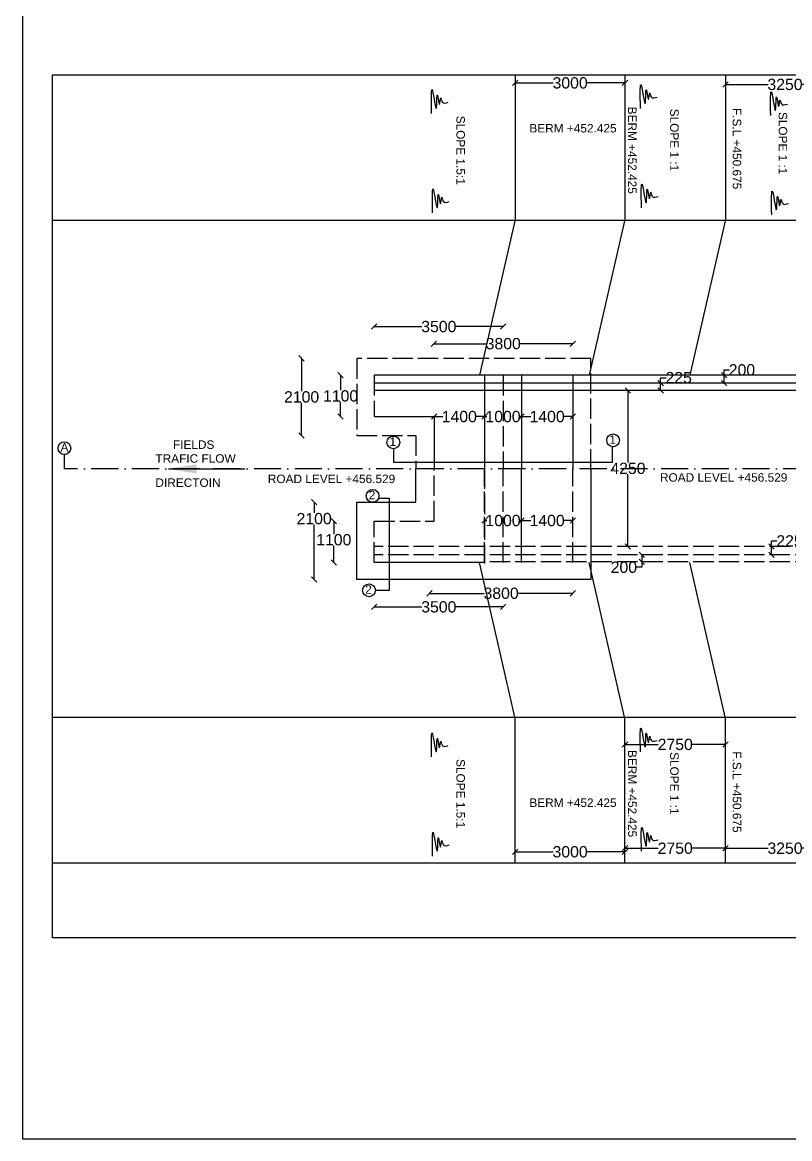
# Model space of a CAD drawing. Header units: millimetres. Extents: x 5124 to 3180019, y 2311 to 45961842.
# Drawn here: x 3131278 to 3144853, y 45929243 to 45949010 of the extents above; entities that cross this region are included whole.
import ezdxf

# ---------------------------------------------------------------- set-up
doc = ezdxf.new("R2010")
doc.units = ezdxf.units.MM
doc.header["$MEASUREMENT"] = 0
doc.linetypes.add('ACAD_ISO02W100', pattern=[15, 12, -3])
doc.linetypes.add('ACAD_ISO10W100', pattern=[18, 12, -3, 0, -3])
doc.layers.add('DIMENSION', color=7, linetype='Continuous')
doc.layers.add('DRAWING', color=7, linetype='Continuous')
doc.styles.get("Standard").update_dxf_attribs({"font": 'arial.ttf', "height": 200})
doc.dimstyles.get("Standard").update_dxf_attribs({"dimtxt": 200, "dimasz": 110, "dimexe": 0.18, "dimexo": 0.0625, "dimgap": 0.09, "dimtad": 0, "dimtih": 1, "dimtoh": 1, "dimdec": 0, "dimzin": 0, "dimdsep": 46, "dimtxsty": 'Standard', "dimblk": 'OBLIQUE', "dimcen": 0.09, "dimse1": 1, "dimse2": 1, "dimadec": 0, "dimazin": 0, "dimtfac": 1, "dimtdec": 0, "dimtofl": 0, "dimtmove": 0, "dimatfit": 3, "dimfxl": 1, "dimtolj": 1, "dimtzin": 0, "dimarcsym": 0})

# ---------------------------------------------------------------- blocks, each defined once
blk = doc.blocks.new('_Oblique')
at = {"color": 0, "linetype": 'ByBlock', "lineweight": -2}
blk.add_line((-0.5, -0.5), (0.5, 0.5), dxfattribs=at)
blk = doc.blocks.new('*D65')
at = {"layer": 'Defpoints', "color": 0, "transparency": 16777216}
for p in [(3139998, 45947936), (3141940, 45947936), (3141940, 45947936)]:
    blk.add_point(p, dxfattribs=at)
at = {"layer": 'DRAWING', "color": 0, "lineweight": -2, "transparency": 16777216}
for p, q in [((3139998, 45947936), (3140671, 45947936)), ((3141940, 45947936), (3141267, 45947936))]:
    blk.add_line(p, q, dxfattribs=at)
at = {"layer": 'DRAWING', "color": 0, "lineweight": -2, "transparency": 16777216, "xscale": 95, "yscale": 95, "zscale": 95, "rotation": 180}
blk.add_blockref('_Oblique', (3139998, 45947936), dxfattribs=at)
at = {"layer": 'DRAWING', "color": 0, "lineweight": -2, "transparency": 16777216, "xscale": 95, "yscale": 95, "zscale": 95}
blk.add_blockref('_Oblique', (3141940, 45947936), dxfattribs=at)
at = {"layer": 'DRAWING', "color": 0, "transparency": 16777216, "insert": (3140969, 45947936), "char_height": 200, "attachment_point": 5}
blk.add_mtext('\\A1;3000', dxfattribs=at)
blk = doc.blocks.new('*D66')
at = {"layer": 'Defpoints', "color": 0, "transparency": 16777216}
for p in [(3143719, 45947936), (3145824, 45947909), (3145824, 45947872)]:
    blk.add_point(p, dxfattribs=at)
at = {"layer": 'DRAWING', "color": 0, "lineweight": -2, "transparency": 16777216}
for p, q in [((3143719, 45947909), (3144473, 45947909)), ((3145824, 45947909), (3145070, 45947909))]:
    blk.add_line(p, q, dxfattribs=at)
at = {"layer": 'DRAWING', "color": 0, "lineweight": -2, "transparency": 16777216, "xscale": 95, "yscale": 95, "zscale": 95, "rotation": 180}
blk.add_blockref('_Oblique', (3143719, 45947909), dxfattribs=at)
at = {"layer": 'DRAWING', "color": 0, "lineweight": -2, "transparency": 16777216, "xscale": 95, "yscale": 95, "zscale": 95}
blk.add_blockref('_Oblique', (3145824, 45947909), dxfattribs=at)
at = {"layer": 'DRAWING', "color": 0, "transparency": 16777216, "insert": (3144771, 45947909), "char_height": 200, "attachment_point": 5}
blk.add_mtext('\\A1;3250', dxfattribs=at)
blk = doc.blocks.new('*D67')
at = {"layer": 'Defpoints', "color": 0, "transparency": 16777216}
for p in [(3139787, 45943622), (3137505, 45942760), (3139787, 45942760)]:
    blk.add_point(p, dxfattribs=at)
at = {"layer": 'DRAWING', "color": 0, "lineweight": -2, "transparency": 16777216}
for p, q in [((3137505, 45943622), (3138348, 45943622)), ((3139787, 45943622), (3138945, 45943622))]:
    blk.add_line(p, q, dxfattribs=at)
at = {"layer": 'DRAWING', "color": 0, "lineweight": -2, "transparency": 16777216, "xscale": 95, "yscale": 95, "zscale": 95, "rotation": 180}
blk.add_blockref('_Oblique', (3137505, 45943622), dxfattribs=at)
at = {"layer": 'DRAWING', "color": 0, "lineweight": -2, "transparency": 16777216, "xscale": 95, "yscale": 95, "zscale": 95}
blk.add_blockref('_Oblique', (3139787, 45943622), dxfattribs=at)
at = {"layer": 'DRAWING', "color": 0, "transparency": 16777216, "insert": (3138646, 45943622), "char_height": 200, "attachment_point": 5}
blk.add_mtext('\\A1;3500', dxfattribs=at)
blk = doc.blocks.new('*D68')
at = {"layer": 'Defpoints', "color": 0, "transparency": 16777216}
for p in [(3141016, 45943319), (3138557, 45943060), (3141016, 45942760)]:
    blk.add_point(p, dxfattribs=at)
at = {"layer": 'DRAWING', "color": 0, "lineweight": -2, "transparency": 16777216}
for p, q in [((3138557, 45943319), (3139488, 45943319)), ((3141016, 45943319), (3140085, 45943319))]:
    blk.add_line(p, q, dxfattribs=at)
at = {"layer": 'DRAWING', "color": 0, "lineweight": -2, "transparency": 16777216, "xscale": 95, "yscale": 95, "zscale": 95, "rotation": 180}
blk.add_blockref('_Oblique', (3138557, 45943319), dxfattribs=at)
at = {"layer": 'DRAWING', "color": 0, "lineweight": -2, "transparency": 16777216, "xscale": 95, "yscale": 95, "zscale": 95}
blk.add_blockref('_Oblique', (3141016, 45943319), dxfattribs=at)
at = {"layer": 'DRAWING', "color": 0, "transparency": 16777216, "insert": (3139786, 45943319), "char_height": 200, "attachment_point": 5}
blk.add_mtext('\\A1;3800', dxfattribs=at)
blk = doc.blocks.new('*D69')
at = {"layer": 'Defpoints', "color": 0, "transparency": 16777216}
for p in [(3137505, 45942760), (3136909, 45942028), (3137505, 45942028)]:
    blk.add_point(p, dxfattribs=at)
at = {"layer": 'DRAWING', "color": 0, "lineweight": -2, "transparency": 16777216}
for p, q in [((3136909, 45942760), (3136909, 45942496)), ((3136909, 45942028), (3136909, 45942291))]:
    blk.add_line(p, q, dxfattribs=at)
at = {"layer": 'DRAWING', "color": 0, "lineweight": -2, "transparency": 16777216, "xscale": 95, "yscale": 95, "zscale": 95}
for p, rotation in [((3136909, 45942760), 90), ((3136909, 45942028), 270)]:
    blk.add_blockref('_Oblique', p, dxfattribs=dict(at, rotation=rotation))
at = {"layer": 'DRAWING', "color": 0, "transparency": 16777216, "insert": (3136909, 45942394), "char_height": 200, "attachment_point": 5}
blk.add_mtext('\\A1;1100', dxfattribs=at)
blk = doc.blocks.new('*D70')
at = {"layer": 'Defpoints', "color": 0, "transparency": 16777216}
for p in [(3137193, 45943060), (3136219, 45941692), (3137193, 45941692)]:
    blk.add_point(p, dxfattribs=at)
at = {"layer": 'DRAWING', "color": 0, "lineweight": -2, "transparency": 16777216}
for p, q in [((3136219, 45943060), (3136219, 45942478)), ((3136219, 45941692), (3136219, 45942274))]:
    blk.add_line(p, q, dxfattribs=at)
at = {"layer": 'DRAWING', "color": 0, "lineweight": -2, "transparency": 16777216, "xscale": 95, "yscale": 95, "zscale": 95}
for p, rotation in [((3136219, 45943060), 90), ((3136219, 45941692), 270)]:
    blk.add_blockref('_Oblique', p, dxfattribs=dict(at, rotation=rotation))
at = {"layer": 'DRAWING', "color": 0, "transparency": 16777216, "insert": (3136219, 45942376), "char_height": 200, "attachment_point": 5}
blk.add_mtext('\\A1;2100', dxfattribs=at)
blk = doc.blocks.new('*D71')
at = {"layer": 'Defpoints', "color": 0, "transparency": 16777216}
for p in [(3138562, 45942028), (3139456, 45942028), (3139456, 45942028)]:
    blk.add_point(p, dxfattribs=at)
at = {"layer": 'DRAWING', "color": 0, "lineweight": -2, "transparency": 16777216}
for p, q in [((3138562, 45942028), (3138720, 45942028)), ((3139456, 45942028), (3139298, 45942028))]:
    blk.add_line(p, q, dxfattribs=at)
at = {"layer": 'DRAWING', "color": 0, "lineweight": -2, "transparency": 16777216, "xscale": 95, "yscale": 95, "zscale": 95, "rotation": 180}
blk.add_blockref('_Oblique', (3138562, 45942028), dxfattribs=at)
at = {"layer": 'DRAWING', "color": 0, "lineweight": -2, "transparency": 16777216, "xscale": 95, "yscale": 95, "zscale": 95}
blk.add_blockref('_Oblique', (3139456, 45942028), dxfattribs=at)
at = {"layer": 'DRAWING', "color": 0, "transparency": 16777216, "insert": (3139009, 45942028), "char_height": 200, "attachment_point": 5}
blk.add_mtext('\\A1;1400', dxfattribs=at)
blk = doc.blocks.new('*D72')
at = {"layer": 'Defpoints', "color": 0, "transparency": 16777216}
for p in [(3139456, 45942028), (3140108, 45942028), (3140108, 45942028)]:
    blk.add_point(p, dxfattribs=at)
at = {"layer": 'DRAWING', "color": 0, "lineweight": -2, "transparency": 16777216}
for p, q in [((3139456, 45942028), (3139493, 45942028)), ((3140108, 45942028), (3140071, 45942028))]:
    blk.add_line(p, q, dxfattribs=at)
at = {"layer": 'DRAWING', "color": 0, "lineweight": -2, "transparency": 16777216, "xscale": 95, "yscale": 95, "zscale": 95, "rotation": 180}
blk.add_blockref('_Oblique', (3139456, 45942028), dxfattribs=at)
at = {"layer": 'DRAWING', "color": 0, "lineweight": -2, "transparency": 16777216, "xscale": 95, "yscale": 95, "zscale": 95}
blk.add_blockref('_Oblique', (3140108, 45942028), dxfattribs=at)
at = {"layer": 'DRAWING', "color": 0, "transparency": 16777216, "insert": (3139782, 45942028), "char_height": 200, "attachment_point": 5}
blk.add_mtext('\\A1;1000', dxfattribs=at)
blk = doc.blocks.new('*D73')
at = {"layer": 'Defpoints', "color": 0, "transparency": 16777216}
for p in [(3140108, 45942028), (3141016, 45942028), (3141016, 45942028)]:
    blk.add_point(p, dxfattribs=at)
at = {"layer": 'DRAWING', "color": 0, "lineweight": -2, "transparency": 16777216}
for p, q in [((3140108, 45942028), (3140273, 45942028)), ((3141016, 45942028), (3140851, 45942028))]:
    blk.add_line(p, q, dxfattribs=at)
at = {"layer": 'DRAWING', "color": 0, "lineweight": -2, "transparency": 16777216, "xscale": 95, "yscale": 95, "zscale": 95, "rotation": 180}
blk.add_blockref('_Oblique', (3140108, 45942028), dxfattribs=at)
at = {"layer": 'DRAWING', "color": 0, "lineweight": -2, "transparency": 16777216, "xscale": 95, "yscale": 95, "zscale": 95}
blk.add_blockref('_Oblique', (3141016, 45942028), dxfattribs=at)
at = {"layer": 'DRAWING', "color": 0, "transparency": 16777216, "insert": (3140562, 45942028), "char_height": 200, "attachment_point": 5}
blk.add_mtext('\\A1;1400', dxfattribs=at)
blk = doc.blocks.new('*D74')
at = {"layer": 'Defpoints', "color": 0, "transparency": 16777216}
for p in [(3141861, 45942492), (3141861, 45939731), (3141992, 45939731)]:
    blk.add_point(p, dxfattribs=at)
at = {"layer": 'DRAWING', "color": 0, "lineweight": -2, "transparency": 16777216}
for p, q in [((3141992, 45942492), (3141992, 45941213)), ((3141992, 45939731), (3141992, 45941009))]:
    blk.add_line(p, q, dxfattribs=at)
at = {"layer": 'DRAWING', "color": 0, "lineweight": -2, "transparency": 16777216, "xscale": 95, "yscale": 95, "zscale": 95}
for p, rotation in [((3141992, 45942492), 90), ((3141992, 45939731), 270)]:
    blk.add_blockref('_Oblique', p, dxfattribs=dict(at, rotation=rotation))
at = {"layer": 'DRAWING', "color": 0, "transparency": 16777216, "insert": (3141992, 45941111), "char_height": 200, "attachment_point": 5}
blk.add_mtext('\\A1;4250', dxfattribs=at)
blk = doc.blocks.new('*D75')
at = {"layer": 'Defpoints', "color": 0, "transparency": 16777216}
for p in [(3142238, 45939580), (3142238, 45939455), (3142238, 45939455)]:
    blk.add_point(p, dxfattribs=at)
at = {"layer": 'DRAWING', "color": 0, "lineweight": -2, "transparency": 16777216}
for p, q in [((3142238, 45939580), (3142238, 45939455)), ((3142238, 45939360), (3142143, 45939360)), ((3142238, 45939455), (3142238, 45939360))]:
    blk.add_line(p, q, dxfattribs=at)
at = {"layer": 'DRAWING', "color": 0, "lineweight": -2, "transparency": 16777216, "xscale": 95, "yscale": 95, "zscale": 95}
for p, rotation in [((3142238, 45939580), 90), ((3142238, 45939455), 270)]:
    blk.add_blockref('_Oblique', p, dxfattribs=dict(at, rotation=rotation))
at = {"layer": 'DRAWING', "color": 0, "transparency": 16777216, "insert": (3141920, 45939360), "char_height": 200, "attachment_point": 5}
blk.add_mtext('\\A1;200', dxfattribs=at)
blk = doc.blocks.new('*D76')
at = {"layer": 'Defpoints', "color": 0, "transparency": 16777216}
for p in [(3140108, 45940187), (3141016, 45940187), (3141016, 45940187)]:
    blk.add_point(p, dxfattribs=at)
at = {"layer": 'DRAWING', "color": 0, "lineweight": -2, "transparency": 16777216}
for p, q in [((3140108, 45940187), (3140273, 45940187)), ((3141016, 45940187), (3140851, 45940187))]:
    blk.add_line(p, q, dxfattribs=at)
at = {"layer": 'DRAWING', "color": 0, "lineweight": -2, "transparency": 16777216, "xscale": 95, "yscale": 95, "zscale": 95, "rotation": 180}
blk.add_blockref('_Oblique', (3140108, 45940187), dxfattribs=at)
at = {"layer": 'DRAWING', "color": 0, "lineweight": -2, "transparency": 16777216, "xscale": 95, "yscale": 95, "zscale": 95}
blk.add_blockref('_Oblique', (3141016, 45940187), dxfattribs=at)
at = {"layer": 'DRAWING', "color": 0, "transparency": 16777216, "insert": (3140562, 45940187), "char_height": 200, "attachment_point": 5}
blk.add_mtext('\\A1;1400', dxfattribs=at)
blk = doc.blocks.new('*D77')
at = {"layer": 'Defpoints', "color": 0, "transparency": 16777216}
for p in [(3139456, 45940187), (3139456, 45940187), (3140108, 45940187)]:
    blk.add_point(p, dxfattribs=at)
at = {"layer": 'DRAWING', "color": 0, "lineweight": -2, "transparency": 16777216}
for p, q in [((3139456, 45940187), (3139493, 45940187)), ((3140108, 45940187), (3140071, 45940187))]:
    blk.add_line(p, q, dxfattribs=at)
at = {"layer": 'DRAWING', "color": 0, "lineweight": -2, "transparency": 16777216, "xscale": 95, "yscale": 95, "zscale": 95, "rotation": 180}
blk.add_blockref('_Oblique', (3139456, 45940187), dxfattribs=at)
at = {"layer": 'DRAWING', "color": 0, "lineweight": -2, "transparency": 16777216, "xscale": 95, "yscale": 95, "zscale": 95}
blk.add_blockref('_Oblique', (3140108, 45940187), dxfattribs=at)
at = {"layer": 'DRAWING', "color": 0, "transparency": 16777216, "insert": (3139782, 45940187), "char_height": 200, "attachment_point": 5}
blk.add_mtext('\\A1;1000', dxfattribs=at)
blk = doc.blocks.new('*D78')
at = {"layer": 'Defpoints', "color": 0, "transparency": 16777216}
for p in [(3138481, 45939445), (3141016, 45939445), (3138481, 45938899)]:
    blk.add_point(p, dxfattribs=at)
at = {"layer": 'DRAWING', "color": 0, "lineweight": -2, "transparency": 16777216}
for p, q in [((3138481, 45938899), (3139450, 45938899)), ((3141016, 45938899), (3140047, 45938899))]:
    blk.add_line(p, q, dxfattribs=at)
at = {"layer": 'DRAWING', "color": 0, "lineweight": -2, "transparency": 16777216, "xscale": 95, "yscale": 95, "zscale": 95, "rotation": 180}
blk.add_blockref('_Oblique', (3138481, 45938899), dxfattribs=at)
at = {"layer": 'DRAWING', "color": 0, "lineweight": -2, "transparency": 16777216, "xscale": 95, "yscale": 95, "zscale": 95}
blk.add_blockref('_Oblique', (3141016, 45938899), dxfattribs=at)
at = {"layer": 'DRAWING', "color": 0, "transparency": 16777216, "insert": (3139748, 45938899), "char_height": 200, "attachment_point": 5}
blk.add_mtext('\\A1;3800', dxfattribs=at)
blk = doc.blocks.new('*D79')
at = {"layer": 'Defpoints', "color": 0, "transparency": 16777216}
for p in [(3137505, 45939445), (3139787, 45939445), (3139787, 45938658)]:
    blk.add_point(p, dxfattribs=at)
at = {"layer": 'DRAWING', "color": 0, "lineweight": -2, "transparency": 16777216}
for p, q in [((3137505, 45938658), (3138348, 45938658)), ((3139787, 45938658), (3138945, 45938658))]:
    blk.add_line(p, q, dxfattribs=at)
at = {"layer": 'DRAWING', "color": 0, "lineweight": -2, "transparency": 16777216, "xscale": 95, "yscale": 95, "zscale": 95, "rotation": 180}
blk.add_blockref('_Oblique', (3137505, 45938658), dxfattribs=at)
at = {"layer": 'DRAWING', "color": 0, "lineweight": -2, "transparency": 16777216, "xscale": 95, "yscale": 95, "zscale": 95}
blk.add_blockref('_Oblique', (3139787, 45938658), dxfattribs=at)
at = {"layer": 'DRAWING', "color": 0, "transparency": 16777216, "insert": (3138646, 45938658), "char_height": 200, "attachment_point": 5}
blk.add_mtext('\\A1;3500', dxfattribs=at)
blk = doc.blocks.new('*D80')
at = {"layer": 'Defpoints', "color": 0, "transparency": 16777216}
for p in [(3137505, 45940176), (3136788, 45939445), (3137505, 45939445)]:
    blk.add_point(p, dxfattribs=at)
at = {"layer": 'DRAWING', "color": 0, "lineweight": -2, "transparency": 16777216}
for p, q in [((3136788, 45940176), (3136788, 45939949)), ((3136788, 45939445), (3136788, 45939745))]:
    blk.add_line(p, q, dxfattribs=at)
at = {"layer": 'DRAWING', "color": 0, "lineweight": -2, "transparency": 16777216, "xscale": 95, "yscale": 95, "zscale": 95}
for p, rotation in [((3136788, 45940176), 90), ((3136788, 45939445), 270)]:
    blk.add_blockref('_Oblique', p, dxfattribs=dict(at, rotation=rotation))
at = {"layer": 'DRAWING', "color": 0, "transparency": 16777216, "insert": (3136788, 45939847), "char_height": 200, "attachment_point": 5}
blk.add_mtext('\\A1;1100', dxfattribs=at)
blk = doc.blocks.new('*D81')
at = {"layer": 'Defpoints', "color": 0, "transparency": 16777216}
for p in [(3137193, 45940512), (3136440, 45939144), (3137193, 45939144)]:
    blk.add_point(p, dxfattribs=at)
at = {"layer": 'DRAWING', "color": 0, "lineweight": -2, "transparency": 16777216}
for p, q in [((3136440, 45940512), (3136440, 45940323)), ((3136440, 45939144), (3136440, 45940119))]:
    blk.add_line(p, q, dxfattribs=at)
at = {"layer": 'DRAWING', "color": 0, "lineweight": -2, "transparency": 16777216, "xscale": 95, "yscale": 95, "zscale": 95}
for p, rotation in [((3136440, 45940512), 90), ((3136440, 45939144), 270)]:
    blk.add_blockref('_Oblique', p, dxfattribs=dict(at, rotation=rotation))
at = {"layer": 'DRAWING', "color": 0, "transparency": 16777216, "insert": (3136440, 45940221), "char_height": 200, "attachment_point": 5}
blk.add_mtext('\\A1;2100', dxfattribs=at)
blk = doc.blocks.new('*D82')
at = {"layer": 'Defpoints', "color": 0, "transparency": 16777216}
for p in [(3142571, 45942622), (3142571, 45942622), (3142571, 45942492)]:
    blk.add_point(p, dxfattribs=at)
at = {"layer": 'DRAWING', "color": 0, "lineweight": -2, "transparency": 16777216}
for p, q in [((3142571, 45942622), (3142571, 45942717)), ((3142571, 45942717), (3142666, 45942717)), ((3142571, 45942492), (3142571, 45942622))]:
    blk.add_line(p, q, dxfattribs=at)
at = {"layer": 'DRAWING', "color": 0, "lineweight": -2, "transparency": 16777216, "xscale": 95, "yscale": 95, "zscale": 95}
for p, rotation in [((3142571, 45942622), 90), ((3142571, 45942492), 270)]:
    blk.add_blockref('_Oblique', p, dxfattribs=dict(at, rotation=rotation))
at = {"layer": 'DRAWING', "color": 0, "transparency": 16777216, "insert": (3142890, 45942717), "char_height": 200, "attachment_point": 5}
blk.add_mtext('\\A1;225', dxfattribs=at)
blk = doc.blocks.new('*D83')
at = {"layer": 'Defpoints', "color": 0, "transparency": 16777216}
for p in [(3143692, 45942760), (3143692, 45942760), (3143692, 45942622)]:
    blk.add_point(p, dxfattribs=at)
at = {"layer": 'DRAWING', "color": 0, "lineweight": -2, "transparency": 16777216}
for p, q in [((3143692, 45942760), (3143692, 45942855)), ((3143692, 45942855), (3143787, 45942855)), ((3143692, 45942622), (3143692, 45942760))]:
    blk.add_line(p, q, dxfattribs=at)
at = {"layer": 'DRAWING', "color": 0, "lineweight": -2, "transparency": 16777216, "xscale": 95, "yscale": 95, "zscale": 95}
for p, rotation in [((3143692, 45942760), 90), ((3143692, 45942622), 270)]:
    blk.add_blockref('_Oblique', p, dxfattribs=dict(at, rotation=rotation))
at = {"layer": 'DRAWING', "color": 0, "transparency": 16777216, "insert": (3144009, 45942855), "char_height": 200, "attachment_point": 5}
blk.add_mtext('\\A1;200', dxfattribs=at)
blk = doc.blocks.new('*D84')
at = {"layer": 'Defpoints', "color": 0, "transparency": 16777216}
for p in [(3144532, 45939731), (3144888, 45939731), (3144888, 45939580)]:
    blk.add_point(p, dxfattribs=at)
at = {"layer": 'DRAWING', "color": 0, "lineweight": -2, "transparency": 16777216}
for p, q in [((3144532, 45939731), (3144532, 45939826)), ((3144532, 45939826), (3144627, 45939826)), ((3144532, 45939580), (3144532, 45939731))]:
    blk.add_line(p, q, dxfattribs=at)
at = {"layer": 'DRAWING', "color": 0, "lineweight": -2, "transparency": 16777216, "xscale": 95, "yscale": 95, "zscale": 95}
for p, rotation in [((3144532, 45939731), 90), ((3144532, 45939580), 270)]:
    blk.add_blockref('_Oblique', p, dxfattribs=dict(at, rotation=rotation))
at = {"layer": 'DRAWING', "color": 0, "transparency": 16777216, "insert": (3144851, 45939826), "char_height": 200, "attachment_point": 5}
blk.add_mtext('\\A1;225', dxfattribs=at)
blk = doc.blocks.new('*D90')
at = {"layer": 'Defpoints', "color": 0, "transparency": 16777216}
for p in [(3141940, 45936245), (3143719, 45936245), (3143719, 45936223)]:
    blk.add_point(p, dxfattribs=at)
at = {"layer": 'DRAWING', "color": 0, "lineweight": -2, "transparency": 16777216}
for p, q in [((3141940, 45936223), (3142529, 45936223)), ((3143719, 45936223), (3143129, 45936223))]:
    blk.add_line(p, q, dxfattribs=at)
at = {"layer": 'DRAWING', "color": 0, "lineweight": -2, "transparency": 16777216, "xscale": 95, "yscale": 95, "zscale": 95, "rotation": 180}
blk.add_blockref('_Oblique', (3141940, 45936223), dxfattribs=at)
at = {"layer": 'DRAWING', "color": 0, "lineweight": -2, "transparency": 16777216, "xscale": 95, "yscale": 95, "zscale": 95}
blk.add_blockref('_Oblique', (3143719, 45936223), dxfattribs=at)
at = {"layer": 'DRAWING', "color": 0, "transparency": 16777216, "insert": (3142829, 45936223), "char_height": 200, "attachment_point": 5}
blk.add_mtext('\\A1;2750 ', dxfattribs=at)
blk = doc.blocks.new('*D91')
at = {"layer": 'Defpoints', "color": 0, "transparency": 16777216}
for p in [(3139998, 45934234), (3141940, 45934322), (3141940, 45934234)]:
    blk.add_point(p, dxfattribs=at)
at = {"layer": 'DRAWING', "color": 0, "lineweight": -2, "transparency": 16777216}
for p, q in [((3139998, 45934322), (3140671, 45934322)), ((3141940, 45934322), (3141267, 45934322))]:
    blk.add_line(p, q, dxfattribs=at)
at = {"layer": 'DRAWING', "color": 0, "lineweight": -2, "transparency": 16777216, "xscale": 95, "yscale": 95, "zscale": 95, "rotation": 180}
blk.add_blockref('_Oblique', (3139998, 45934322), dxfattribs=at)
at = {"layer": 'DRAWING', "color": 0, "lineweight": -2, "transparency": 16777216, "xscale": 95, "yscale": 95, "zscale": 95}
blk.add_blockref('_Oblique', (3141940, 45934322), dxfattribs=at)
at = {"layer": 'DRAWING', "color": 0, "transparency": 16777216, "insert": (3140969, 45934322), "char_height": 200, "attachment_point": 5}
blk.add_mtext('\\A1;3000', dxfattribs=at)
blk = doc.blocks.new('*D92')
at = {"layer": 'Defpoints', "color": 0, "transparency": 16777216}
for p in [(3143719, 45934385), (3143719, 45934385), (3141940, 45934322)]:
    blk.add_point(p, dxfattribs=at)
at = {"layer": 'DRAWING', "color": 0, "lineweight": -2, "transparency": 16777216}
for p, q in [((3141940, 45934385), (3142529, 45934385)), ((3143719, 45934385), (3143129, 45934385))]:
    blk.add_line(p, q, dxfattribs=at)
at = {"layer": 'DRAWING', "color": 0, "lineweight": -2, "transparency": 16777216, "xscale": 95, "yscale": 95, "zscale": 95, "rotation": 180}
blk.add_blockref('_Oblique', (3141940, 45934385), dxfattribs=at)
at = {"layer": 'DRAWING', "color": 0, "lineweight": -2, "transparency": 16777216, "xscale": 95, "yscale": 95, "zscale": 95}
blk.add_blockref('_Oblique', (3143719, 45934385), dxfattribs=at)
at = {"layer": 'DRAWING', "color": 0, "transparency": 16777216, "insert": (3142829, 45934385), "char_height": 200, "attachment_point": 5}
blk.add_mtext('\\A1;2750', dxfattribs=at)
blk = doc.blocks.new('*D93')
at = {"layer": 'Defpoints', "color": 0, "transparency": 16777216}
for p in [(3143719, 45934385), (3145824, 45934385), (3145824, 45934385)]:
    blk.add_point(p, dxfattribs=at)
at = {"layer": 'DRAWING', "color": 0, "lineweight": -2, "transparency": 16777216}
for p, q in [((3143719, 45934385), (3144473, 45934385)), ((3145824, 45934385), (3145070, 45934385))]:
    blk.add_line(p, q, dxfattribs=at)
at = {"layer": 'DRAWING', "color": 0, "lineweight": -2, "transparency": 16777216, "xscale": 95, "yscale": 95, "zscale": 95, "rotation": 180}
blk.add_blockref('_Oblique', (3143719, 45934385), dxfattribs=at)
at = {"layer": 'DRAWING', "color": 0, "lineweight": -2, "transparency": 16777216, "xscale": 95, "yscale": 95, "zscale": 95}
blk.add_blockref('_Oblique', (3145824, 45934385), dxfattribs=at)
at = {"layer": 'DRAWING', "color": 0, "transparency": 16777216, "insert": (3144771, 45934385), "char_height": 200, "attachment_point": 5}
blk.add_mtext('\\A1;3250', dxfattribs=at)
blk = doc.blocks.new('*D111')
at = {"layer": 'Defpoints', "color": 0, "transparency": 16777216}
for p in [(3142571, 45942622), (3142571, 45942622), (3142571, 45942492)]:
    blk.add_point(p, dxfattribs=at)
at = {"layer": 'DRAWING', "color": 0, "lineweight": -2, "transparency": 16777216}
for p, q in [((3142571, 45942622), (3142571, 45942717)), ((3142571, 45942717), (3142666, 45942717)), ((3142571, 45942492), (3142571, 45942622))]:
    blk.add_line(p, q, dxfattribs=at)
at = {"layer": 'DRAWING', "color": 0, "lineweight": -2, "transparency": 16777216, "xscale": 95, "yscale": 95, "zscale": 95}
for p, rotation in [((3142571, 45942622), 90), ((3142571, 45942492), 270)]:
    blk.add_blockref('_Oblique', p, dxfattribs=dict(at, rotation=rotation))
at = {"layer": 'DRAWING', "color": 0, "transparency": 16777216, "insert": (3142890, 45942717), "char_height": 200, "attachment_point": 5}
blk.add_mtext('\\A1;225', dxfattribs=at)

msp = doc.modelspace()

# ---------------------------------------------------------------- linework, layer by layer
at = {"layer": 'DIMENSION'}
msp.add_lwpolyline([(3150258.9, 45948075.8), (3131804.1, 45948075.8), (3131804.1, 45932797.4)], dxfattribs=at)
at = {"layer": 'DRAWING'}
msp.add_lwpolyline([(3180019.1, 45961842.3), (3131278.1, 45961842.3), (3131278.1, 45929243.1), (3180019.1, 45929243.1)], close=True, dxfattribs=at)
for points in [[(3139998.1, 45948075.8), (3139998.1, 45945519.4), (3139365.9, 45942759.5)], [(3141939.8, 45948075.8), (3141939.8, 45945519.4), (3141307.5, 45942759.5)], [(3143718.7, 45948075.8), (3143718.7, 45945519.4), (3143086.4, 45942759.5)], [(3150258.9, 45945503), (3131804.1, 45945503)], [(3139456.4, 45942759.5), (3137505.2, 45942759.5)], [(3139456.4, 45942759.5), (3139456.4, 45941108.5)], [(3150258.9, 45942759.5), (3139456.4, 45942759.5)], [(3140108.4, 45942759.5), (3140108.4, 45941108.5)], [(3141015.8, 45942759.5), (3141015.8, 45941108.5)], [(3150258.9, 45942622.2), (3137505.2, 45942622.2)], [(3150258.9, 45942491.7), (3137505.2, 45942491.7)], [(3137505.2, 45942027.6), (3138561.6, 45942027.6), (3138561.6, 45941102.1)], [(3137843, 45941469), (3137843, 45941222.7), (3141716.9, 45941222.7), (3141716.9, 45941494.5)], [(3132022, 45941102.1), (3132022, 45941356.7)], [(3141336.8, 45941114.8), (3141336.8, 45939144.1), (3137193.3, 45939144.1), (3137193.3, 45940511.8), (3138237.5, 45940511.8), (3138237.5, 45941102.1)], [(3140108.4, 45939444.6), (3140108.4, 45941095.6)], [(3137593.1, 45940584.8), (3137770.7, 45940584.8), (3137770.7, 45938947.7), (3137527.4, 45938947.7)], [(3139456.4, 45939444.6), (3137505.2, 45939444.6)], [(3139998.1, 45934128.3), (3139998.1, 45936684.7), (3139365.9, 45939444.6)], [(3141939.8, 45934128.3), (3141939.8, 45936684.7), (3141307.5, 45939444.6)], [(3143718.7, 45934128.3), (3143718.7, 45936684.7), (3143086.4, 45939444.6)], [(3150258.9, 45936701.1), (3131804.1, 45936701.1)], [(3131804.1, 45934128.3), (3150275.8, 45934128.3)], [(3168713.6, 45932797.4), (3131804.1, 45932797.4)]]:
    msp.add_lwpolyline(points, dxfattribs=at)
at = {"layer": 'DRAWING', "linetype": 'ACAD_ISO02W100', "ltscale": 30}
for points in [[(3141336.8, 45941089.3), (3141336.8, 45943060), (3137193.3, 45943060), (3137193.3, 45941692.3), (3138237.5, 45941692.3), (3138237.5, 45941102.1)], [(3137505.2, 45942759.5), (3137505.2, 45942027.6)], [(3139787.3, 45942759.5), (3139787.3, 45941099.9)], [(3137505.2, 45940176.5), (3138561.6, 45940176.5), (3138561.6, 45941102.1)], [(3139456.4, 45941108.5), (3139456.4, 45939429.4)], [(3139456.4, 45939444.6), (3139456.4, 45941095.6)], [(3139787.3, 45939444.6), (3139787.3, 45941104.3)], [(3141015.8, 45939444.6), (3141015.8, 45941095.6)], [(3137505.2, 45939444.6), (3137505.2, 45940176.5)], [(3150258.9, 45939730.8), (3137505.2, 45939730.8)], [(3150258.9, 45939579.9), (3137505.2, 45939579.9)], [(3150258.9, 45939454.9), (3139456.4, 45939454.9)]]:
    msp.add_lwpolyline(points, dxfattribs=at)
at = {"layer": 'DRAWING', "linetype": 'ACAD_ISO10W100', "ltscale": 40}
msp.add_lwpolyline([(3150258.9, 45941102.1), (3132022, 45941102.1)], dxfattribs=at)
at = {"layer": 'DRAWING'}
for centre in [(3137841.6, 45941570.8), (3141729.6, 45941608.5), (3132022, 45941469.7), (3137474.3, 45940625), (3137411.7, 45938952.4)]:
    msp.add_circle(centre, 113, dxfattribs=at)
for points in [[(3142213.1, 45947482.5), (3142230.8, 45947887.2), (3142300.1, 45947576.5), (3142317.9, 45947810.9), (3142357, 45947642.2), (3142376.6, 45947761.1), (3142403.2, 45947688.3), (3142508.1, 45947686.6)], [(3138517.1, 45947393), (3138534.8, 45947797.8), (3138604.2, 45947487), (3138621.9, 45947721.4), (3138661, 45947552.7), (3138680.6, 45947671.7), (3138707.3, 45947598.9), (3138812.2, 45947597.1)], [(3144517.7, 45947357.9), (3144535.4, 45947762.7), (3144604.8, 45947451.9), (3144622.5, 45947686.3), (3144661.6, 45947517.6), (3144681.2, 45947636.6), (3144707.9, 45947563.8), (3144812.8, 45947562)], [(3142230.7, 45945723.5), (3142248.4, 45946128.3), (3142317.7, 45945817.5), (3142335.5, 45946051.9), (3142374.6, 45945883.2), (3142394.2, 45946002.2), (3142420.8, 45945929.4), (3142525.7, 45945927.6)], [(3138534.7, 45945634.1), (3138552.4, 45946038.8), (3138621.7, 45945728.1), (3138639.5, 45945962.5), (3138678.6, 45945793.8), (3138698.2, 45945912.8), (3138724.8, 45945840), (3138829.7, 45945838.2)], [(3144535.3, 45945599), (3144553, 45946003.7), (3144622.3, 45945693), (3144640.1, 45945927.4), (3144679.2, 45945758.7), (3144698.8, 45945877.6), (3144725.4, 45945804.8), (3144830.3, 45945803.1)], [(3142213.1, 45936091.3), (3142230.8, 45936496.1), (3142300.1, 45936185.3), (3142317.9, 45936419.7), (3142357, 45936251), (3142376.6, 45936370), (3142403.2, 45936297.2), (3142508.1, 45936295.4)], [(3138517.1, 45936001.9), (3138534.8, 45936406.6), (3138604.2, 45936095.9), (3138621.9, 45936330.3), (3138661, 45936161.6), (3138680.6, 45936280.5), (3138707.3, 45936207.7), (3138812.2, 45936206)], [(3138534.7, 45934242.9), (3138552.4, 45934647.7), (3138621.7, 45934336.9), (3138639.5, 45934571.3), (3138678.6, 45934402.6), (3138698.2, 45934521.6), (3138724.8, 45934448.8), (3138829.7, 45934447)], [(3142230.7, 45934332.4), (3142248.4, 45934737.1), (3142317.7, 45934426.4), (3142335.5, 45934660.8), (3142374.6, 45934492.1), (3142394.2, 45934611), (3142420.8, 45934538.2), (3142525.7, 45934536.5)]]:
    msp.add_spline(points, degree=3, dxfattribs=at)

# ---------------------------------------------------------------- texts
for s, p in [('BERM +452.425', (3141993.6, 45947516.1)), ('SLOPE 1 :1', (3142739.6, 45947479.6)), ('F.S.L +450.675', (3143845.6, 45947492.5)), ('SLOPE 1 :1', (3144658.8, 45947423.5)), ('SLOPE 1.5:1', (3138957.8, 45947355.8)), ('SLOPE 1.5:1', (3138957.8, 45935964.6)), ('BERM +452.425', (3141993.6, 45936125)), ('SLOPE 1 :1', (3142739.6, 45936088.4)), ('F.S.L +450.675', (3143845.6, 45936101.3))]:
    msp.add_text(s, height=150, rotation=270, dxfattribs=at).set_placement(p)
for s, p in [('BERM +452.425', (3140248.4, 45947059.3)), ('1', (3137773.9, 45941509.9)), ('1', (3141661.8, 45941547.5)), ('A', (3131954.2, 45941408.7)), ('FIELDS', (3133942.2, 45941457)), ('TRAFIC FLOW', (3133632.3, 45941211.8)), ('DIRECTOIN', (3133632.4, 45940783.7)), ('ROAD LEVEL +456.529', (3135620.9, 45940851.1)), ('ROAD LEVEL +456.529', (3142558.7, 45940876.1)), ('2', (3137406.6, 45940564)), ('2', (3137344, 45938891.4)), ('BERM +452.425', (3140248.4, 45935117.3))]:
    msp.add_text(s, height=150, dxfattribs=at).set_placement(p)

# ---------------------------------------------------------------- dimensions: what is measured, and where the dimension line sits
for base, p1, p2, text, picture, middle in [((3141939.8, 45947935.8), (3139998.1, 45947935.8), (3141939.8, 45947935.8), '3000', '*D65', (3140968.9, 45947935.8)), ((3145823.9, 45947908.5), (3143718.7, 45947935.8), (3145823.9, 45947871.7), '3250', '*D66', (3144771.3, 45947908.5)), ((3139787.3, 45943622.3), (3137505.2, 45942759.5), (3139787.3, 45942759.5), '3500', '*D67', (3138646.2, 45943622.3)), ((3141015.8, 45943319.3), (3138556.7, 45943060), (3141015.8, 45942759.5), '3800', '*D68', (3139786.3, 45943319.3)), ((3139456.4, 45942027.6), (3138561.6, 45942027.6), (3139456.4, 45942027.6), '1400', '*D71', (3139009, 45942027.6)), ((3140108.4, 45942027.6), (3139456.4, 45942027.6), (3140108.4, 45942027.6), '1000', '*D72', (3139782.4, 45942027.6)), ((3141015.8, 45942027.6), (3140108.4, 45942027.6), (3141015.8, 45942027.6), '1400', '*D73', (3140562.1, 45942027.6)), ((3139456.4, 45940187.3), (3140108.4, 45940187.3), (3139456.4, 45940187.3), '1000', '*D77', (3139782.4, 45940187.3)), ((3141015.8, 45940187.3), (3140108.4, 45940187.3), (3141015.8, 45940187.3), '1400', '*D76', (3140562.1, 45940187.3)), ((3139787.3, 45938658.4), (3137505.2, 45939444.6), (3139787.3, 45939444.6), '3500', '*D79', (3138646.2, 45938658.4)), ((3138480.8, 45938898.6), (3141015.8, 45939444.6), (3138480.8, 45939444.6), '3800', '*D78', (3139748.3, 45938898.6)), ((3143718.7, 45936223.3), (3141939.8, 45936245.2), (3143718.7, 45936245.2), '2750 ', '*D90', (3142829.2, 45936223.3)), ((3141939.8, 45934321.9), (3139998.1, 45934233.5), (3141939.8, 45934233.5), '3000', '*D91', (3140968.9, 45934321.9)), ((3143718.7, 45934385.1), (3141939.8, 45934321.9), (3143718.7, 45934385.1), '2750', '*D92', (3142829.2, 45934385.1)), ((3145823.9, 45934385.1), (3143718.7, 45934385.1), (3145823.9, 45934385.1), '3250', '*D93', (3144771.3, 45934385.1))]:
    dim = msp.add_linear_dim(base=base, p1=p1, p2=p2, text=text, dimstyle='Standard', override={"dimasz": 95, "dimarcsym": 1}, dxfattribs=at)
    dim.commit()
    dim.dimension.update_dxf_attribs({"geometry": picture, "text_midpoint": middle})
for base, p1, p2, text, picture, middle in [((3136218.9, 45941692.3), (3137193.3, 45943060), (3137193.3, 45941692.3), '2100', '*D70', (3136218.9, 45942376.1)), ((3142571.1, 45942622.2), (3142571.1, 45942491.7), (3142571.1, 45942622.2), '225', '*D82', (3142889.5, 45942717.2)), ((3142571.1, 45942622.2), (3142571.1, 45942491.7), (3142571.1, 45942622.2), '225', '*D111', (3142889.5, 45942717.2)), ((3143692, 45942759.5), (3143692, 45942622.2), (3143692, 45942759.5), '200', '*D83', (3144009.4, 45942854.5)), ((3136908.6, 45942027.6), (3137505.2, 45942759.5), (3137505.2, 45942027.6), '1100', '*D69', (3136908.6, 45942393.6)), ((3141992.3, 45939730.8), (3141861.4, 45942491.7), (3141861.4, 45939730.8), '4250', '*D74', (3141992.3, 45941111.3)), ((3144532.1, 45939730.8), (3144887.9, 45939579.9), (3144887.9, 45939730.8), '225', '*D84', (3144850.6, 45939825.8)), ((3142237.6, 45939454.9), (3142237.6, 45939579.9), (3142237.6, 45939454.9), '200', '*D75', (3141920.2, 45939359.9))]:
    dim = msp.add_linear_dim(base=base, p1=p1, p2=p2, angle=90, text=text, dimstyle='Standard', override={"dimasz": 95, "dimarcsym": 1}, dxfattribs=at)
    dim.commit()
    dim.dimension.update_dxf_attribs({"geometry": picture, "text_midpoint": middle})
for base, p1, p2, text, picture, middle in [((3136440.4, 45939144.1), (3137193.3, 45940511.8), (3137193.3, 45939144.1), '2100', '*D81', (3136440.4, 45940221)), ((3136788.3, 45939444.6), (3137505.2, 45940176.5), (3137505.2, 45939444.6), '1100', '*D80', (3136788.3, 45939847.3))]:
    dim = msp.add_linear_dim(base=base, p1=p1, p2=p2, angle=90, text=text, dimstyle='Standard', override={"dimasz": 95, "dimarcsym": 1}, dxfattribs=at)
    dim.commit()
    dim.dimension.update_dxf_attribs({"geometry": picture, "text_midpoint": middle, "dimtype": 160})

# ---------------------------------------------------------------- leaders
msp.add_leader([(3133862.9, 45941101.8), (3135214.1, 45941101.8)], dimstyle='Standard', override={"dimasz": 500, "dimgap": 0.09, "dimtad": 0, "dimarcsym": 1}, dxfattribs=at)

doc.saveas('drawing.dxf')
